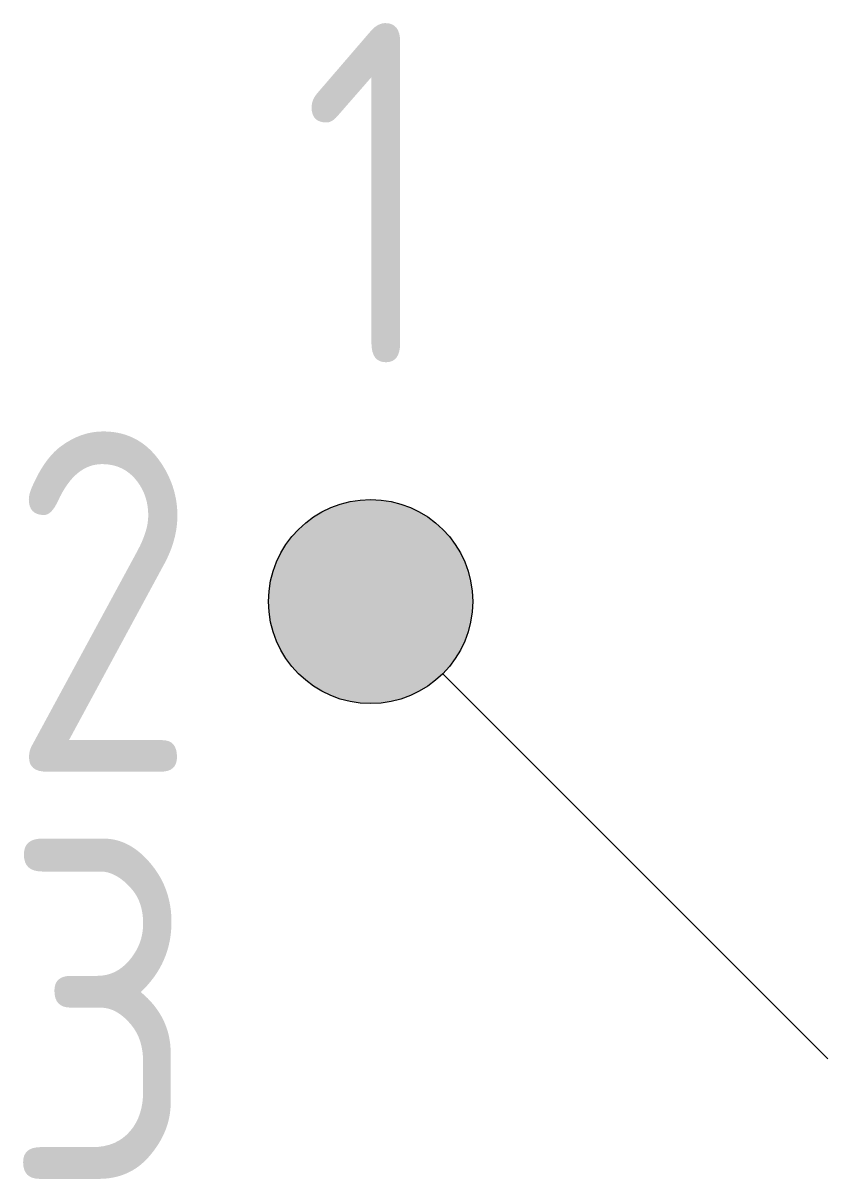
# Model space of a CAD drawing. Extents: x -1591.25 to -1585.34, y -879.77 to -871.28.
import ezdxf
from ezdxf.enums import TextEntityAlignment as Align

# ---------------------------------------------------------------- set-up
doc = ezdxf.new("R2010")
doc.units = 0
doc.header["$LTSCALE"] = 0.3
for name, color, linetype in [('ELEC_FIL_GROS', 5, 'CONTINUOUS'), ('SYMB_FIL', 3, 'CONTINUOUS'), ('SYMB_TXT_CONTACT', 2, 'CONTINUOUS')]:
    doc.layers.add(name, color=color, linetype=linetype)
doc.styles.add('NET2_5', font='isocp.shx', dxfattribs={"width": 0.9, "height": 2.5})

msp = doc.modelspace()

# ---------------------------------------------------------------- hatches: boundary and pattern name
at = {"layer": 'SYMB_FIL'}
msp.add_hatch(color=256, dxfattribs=at).paths.add_polyline_path([(-1587.9498, -875.5274, 1), (-1589.4498, -875.5274, 1)])

# ---------------------------------------------------------------- linework, layer by layer
at = {"layer": 'ELEC_FIL_GROS'}
msp.add_line((-1588.1695, -876.0578), (-1585.341, -878.8862), dxfattribs=at)
at = {"layer": 'SYMB_FIL'}
msp.add_circle((-1588.6998, -875.5274), 0.75, dxfattribs=at)

# ---------------------------------------------------------------- texts
at = {"layer": 'SYMB_TXT_CONTACT', "style": 'NET2_5', "width": 0.9, "flags": 8}
msp.add_attdef('1', text='1', height=2.5, dxfattribs=at).set_placement((-1588.6998, -873.7774), align=Align.CENTER)
for tag, p in [('2', (-1589.9748, -876.7774)), ('3', (-1589.9748, -879.7774))]:
    msp.add_attdef(tag, text='', height=2.5, dxfattribs=at).set_placement(p, align=Align.RIGHT)

doc.saveas('drawing.dxf')
